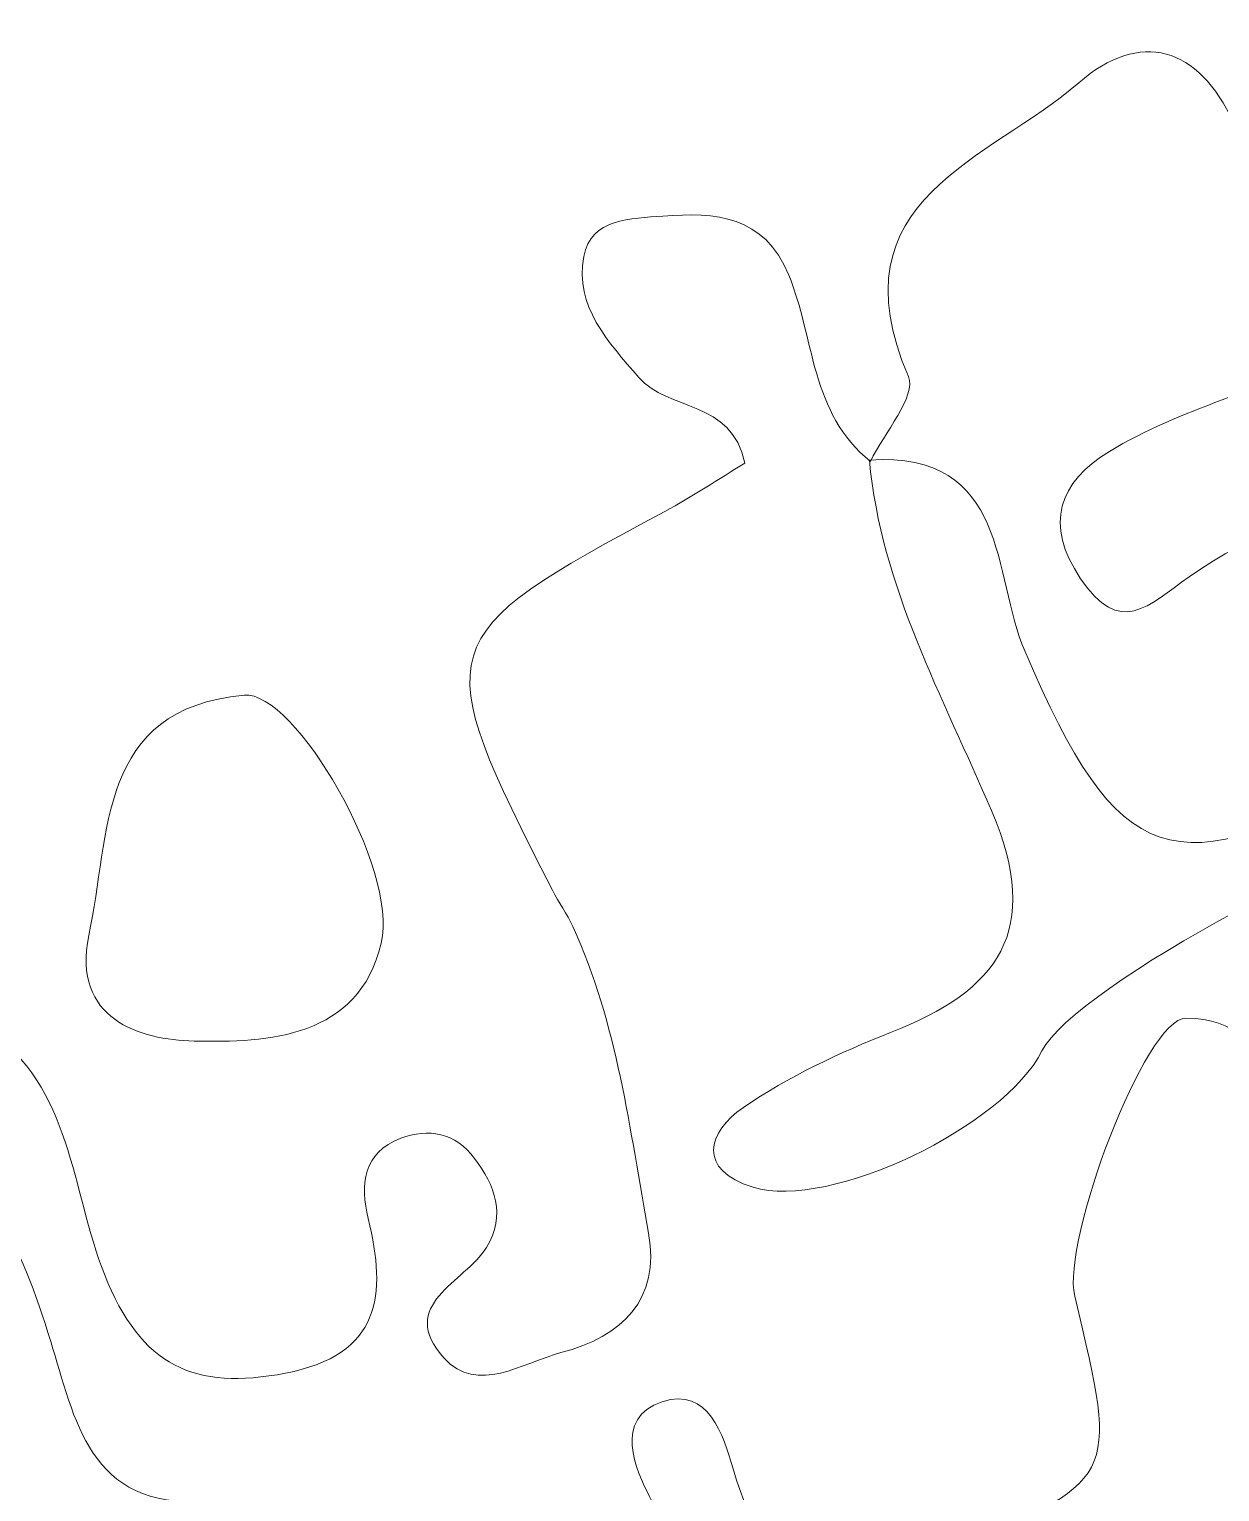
# Model space of a CAD drawing. Header units: millimetres. Extents: x -443 to 1612, y -2099 to -381.
# Drawn here: x 288.7 to 370.8, y -1600.8 to -1499.8 of the extents above; entities that cross this region are included whole.
import ezdxf

# ---------------------------------------------------------------- set-up
doc = ezdxf.new("R2010")
doc.units = ezdxf.units.MM
doc.header["$MEASUREMENT"] = 0
doc.layers.add('Layer 1', color=7, linetype='Continuous', lineweight=0)

msp = doc.modelspace()

# ---------------------------------------------------------------- linework, layer by layer
at = {"layer": 'Layer 1'}
for points, knots in [([(346.72, -1529.65), (342.57, -1526.36), (342.86, -1521.12), (341.08, -1516.79), (339.37, -1512.65), (336.03, -1512.45), (332.39, -1512.72), (330.19, -1512.89), (327.45, -1512.83), (326.93, -1515.52), (326.28, -1518.94), (328.63, -1521.41), (330.73, -1523.86), (332.73, -1526.2), (337.13, -1525.36), (338.05, -1529.78), (336.23, -1530.88), (334.43, -1532.09), (332.53, -1533.11), (316.3, -1541.76), (316.11, -1542.39), (324.78, -1559.26), (325.21, -1560.11), (325.78, -1560.9), (326.18, -1561.76), (329.26, -1568.48), (330.11, -1575.78), (331.4, -1582.94), (332.23, -1587.51), (329.6, -1590.07), (325.36, -1591.18), (322.68, -1591.89), (319.58, -1594.09), (317.31, -1591.57), (313.95, -1587.85), (318.75, -1586.33), (320.21, -1583.92), (321.58, -1581.65), (320.81, -1579.66), (319.4, -1577.77), (318.08, -1575.99), (316.19, -1575.66), (314.3, -1576.38), (311.7, -1577.36), (311.49, -1579.58), (312.06, -1581.93), (313.35, -1587.21), (312.93, -1591.33), (306.35, -1592.6), (300.09, -1593.8), (296.37, -1592.14), (293.86, -1585.77), (291.58, -1580.01), (291.57, -1572.75), (285.81, -1568.9), (280.89, -1565.62), (279.4, -1562.22), (280.65, -1556.18), (282.32, -1548.11), (276.6, -1545.16), (268.82, -1542.46), (257.52, -1538.55), (249.52, -1544.42), (240.51, -1547.9), (222.35, -1554.9), (222.4, -1555.02), (230.52, -1572.92), (230.79, -1573.5), (230.97, -1574.12), (231.23, -1574.69), (232.61, -1577.7), (234.78, -1579.27), (238.09, -1577.87), (245.07, -1574.91), (253.55, -1574.34), (258.8, -1568.83), (263.09, -1564.34), (257.47, -1558.78), (256.78, -1553.62), (256.4, -1550.74), (256.06, -1547.45), (259.58, -1546.39), (262.79, -1545.42), (263.99, -1548.36), (264.95, -1550.65), (267.28, -1556.2), (269.24, -1561.91), (271.59, -1567.45), (273.03, -1570.84), (273.35, -1575.61), (277.79, -1576.41), (285.89, -1577.87), (288.09, -1583.76), (290.15, -1590.41), (291.79, -1595.68), (292.77, -1602), (300.86, -1601.45), (304.15, -1601.23), (307.29, -1602.17), (308.22, -1606.06), (309.12, -1609.82), (306.3, -1611.08), (303.75, -1612.38), (300.44, -1614.06), (300.13, -1616.55), (301.65, -1619.52), (303.32, -1622.78), (305.96, -1622.78), (308.96, -1621.54), (313.66, -1619.6), (318.31, -1617.47), (323.14, -1615.9), (330.58, -1613.47), (336.38, -1610.61), (331.48, -1601.12), (330.55, -1599.32), (328.92, -1595.69), (332.35, -1594.57), (335.53, -1593.52), (336.58, -1596.88), (337.24, -1599.21), (339.61, -1607.65), (344.56, -1608.05), (351.78, -1605), (363.8, -1599.93), (363.91, -1600.19), (360.81, -1587.27), (359.9, -1583.49), (365.67, -1568.07), (368.49, -1568.09), (375.56, -1568.16), (373.58, -1575.63), (376.49, -1579.26), (378.21, -1581.4), (378.74, -1584.48), (379.89, -1587.09), (380.84, -1589.22), (382.15, -1590.71), (384.87, -1590.76), (396.21, -1590.98), (401.91, -1583.2), (397.76, -1572.99), (395.96, -1568.57), (394.17, -1564.15), (392.43, -1559.71), (391.45, -1557.2), (390.11, -1555.25), (387.11, -1554.97), (382.06, -1554.5), (360.77, -1565.91), (358.55, -1570.35), (355.96, -1575.54), (343.92, -1581.37), (338.62, -1579.76), (334.72, -1578.57), (335.47, -1575.94), (337.95, -1574.25), (341.07, -1572.12), (344.58, -1570.46), (348.1, -1569.09), (355.54, -1566.18), (358.63, -1562.08), (355.07, -1553.76), (351.72, -1545.94), (347.46, -1538.31), (346.64, -1529.56), (356.31, -1528.93), (355.14, -1537.57), (357.36, -1542.74), (363.85, -1557.83), (367.53, -1559.16), (382.09, -1551.01), (385.85, -1548.91), (386.89, -1546.45), (385.92, -1542.5), (383.58, -1533.01), (377.86, -1531.18), (368.71, -1537.62), (365.85, -1539.64), (363.95, -1541.8), (361.22, -1537.75), (358.69, -1533.99), (359.7, -1531.09), (363.22, -1528.96), (365.64, -1527.5), (368.32, -1526.4), (370.99, -1525.41), (376.21, -1523.48), (377.9, -1520.29), (375.37, -1515.06), (373.99, -1512.21), (373.07, -1509.14), (371.76, -1506.26), (369.37, -1501.02), (365.32, -1499.82), (361.09, -1503.52), (355.02, -1508.82), (344.02, -1511.54), (349.34, -1523.8), (349.91, -1525.13), (347.66, -1527.67), (346.72, -1529.65)], [0, 0, 0, 0, 1, 1, 1, 2, 2, 2, 3, 3, 3, 4, 4, 4, 5, 5, 5, 6, 6, 6, 7, 7, 7, 8, 8, 8, 9, 9, 9, 10, 10, 10, 11, 11, 11, 12, 12, 12, 13, 13, 13, 14, 14, 14, 15, 15, 15, 16, 16, 16, 17, 17, 17, 18, 18, 18, 19, 19, 19, 20, 20, 20, 21, 21, 21, 22, 22, 22, 23, 23, 23, 24, 24, 24, 25, 25, 25, 26, 26, 26, 27, 27, 27, 28, 28, 28, 29, 29, 29, 30, 30, 30, 31, 31, 31, 32, 32, 32, 33, 33, 33, 34, 34, 34, 35, 35, 35, 36, 36, 36, 37, 37, 37, 38, 38, 38, 39, 39, 39, 40, 40, 40, 41, 41, 41, 42, 42, 42, 43, 43, 43, 44, 44, 44, 45, 45, 45, 46, 46, 46, 47, 47, 47, 48, 48, 48, 49, 49, 49, 50, 50, 50, 51, 51, 51, 52, 52, 52, 53, 53, 53, 54, 54, 54, 55, 55, 55, 56, 56, 56, 57, 57, 57, 58, 58, 58, 59, 59, 59, 60, 60, 60, 61, 61, 61, 62, 62, 62, 63, 63, 63, 64, 64, 64, 65, 65, 65, 66, 66, 66, 67, 67, 67, 67]), ([(292.77, -1562.39), (291.6, -1568.16), (296.31, -1569.59), (300.04, -1569.67), (305.14, -1569.79), (311.41, -1569.46), (312.96, -1562.91), (314.17, -1557.79), (306.99, -1545.46), (303.49, -1545.79), (293.3, -1546.76), (294.3, -1555.37), (292.77, -1562.39)], [0, 0, 0, 0, 1, 1, 1, 2, 2, 2, 3, 3, 3, 4, 4, 4, 4])]:
    msp.add_open_spline(points, degree=3, knots=knots, dxfattribs=at)

doc.saveas('drawing.dxf')
